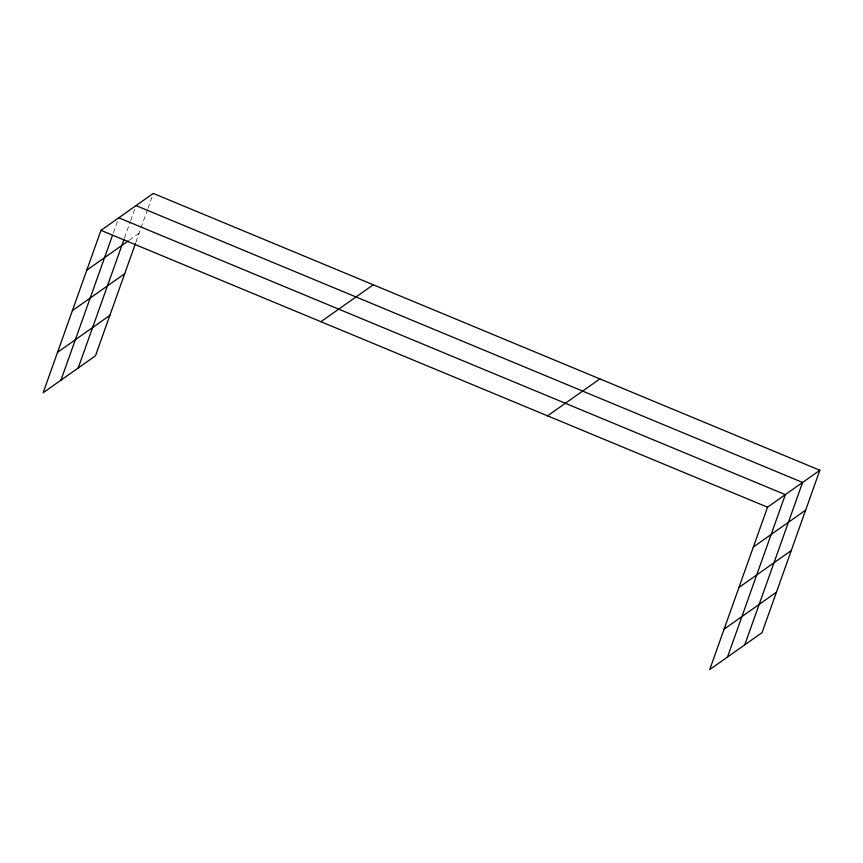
<?xml version="1.0" encoding="UTF-8"?>
<svg xmlns="http://www.w3.org/2000/svg" width="863" height="863" viewBox="0 0 863 863"><rect width="100%" height="100%" fill="white"/><g stroke="black" fill="none" stroke-linecap="round" stroke-linejoin="round"><path stroke-width="0.65" stroke-dasharray="4.32 3.24" d="M113.441 232.73L117.875 220.281M124.499 237.972L130.259 221.791M130.701 220.54L135.135 208.091M135.955 242.104L147.53 209.601M147.972 208.361L153.29 193.42M129.396 240.119L139.105 233.258"/><path stroke-width="1.29" d="M819.85 470.259L767.531 507.196L709.71 669.58L762.029 632.655L819.85 470.259L153.29 193.42L100.971 230.345L43.15 392.741L95.469 355.804L135.502 243.366M60.939 380.184L112.557 235.221M78.199 367.994L124.056 239.224M727.498 657.034L785.319 494.639L118.76 217.789M744.758 644.844L802.59 482.449L136.03 205.599M86.785 270.184L128.317 240.874M72.384 310.626L124.704 273.7M57.551 352.298L109.871 315.362M320.939 321.705L373.258 284.779M547.574 415.837L599.882 378.9M753.345 547.034L805.664 510.109M738.944 587.476L791.263 550.551M724.111 629.149L776.42 592.212M100.971 230.345L767.531 507.196"/></g></svg>
